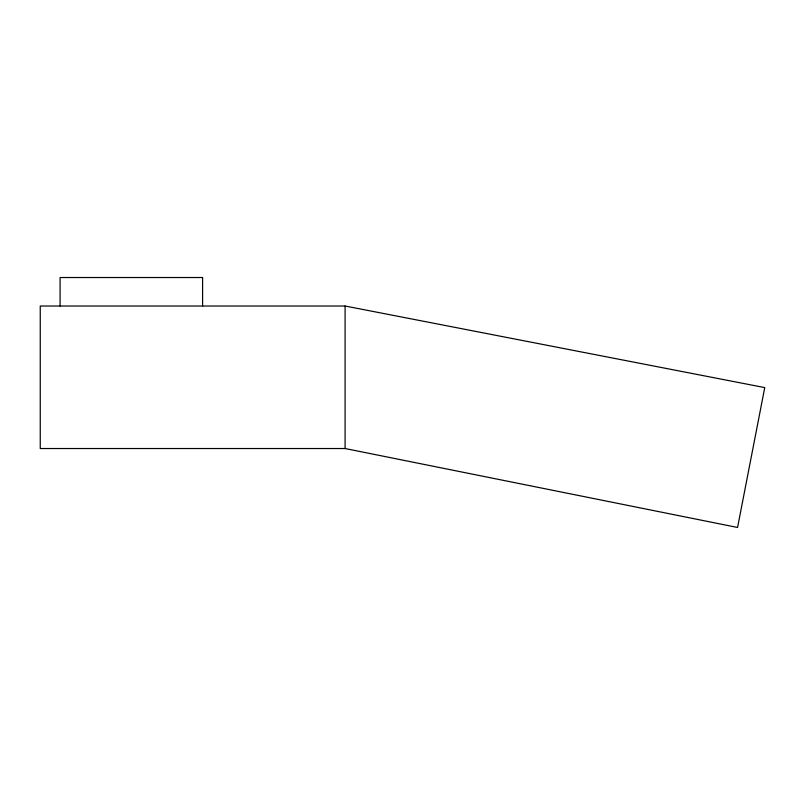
<?xml version="1.0" encoding="UTF-8"?>
<svg xmlns="http://www.w3.org/2000/svg" width="805" height="805" viewBox="0 0 805 805"><rect width="100%" height="100%" fill="white"/><g stroke="black" fill="none" stroke-linecap="round" stroke-linejoin="round"><path stroke-width="1.21" d="M345.093 306.021L40.25 306.021L40.25 448.526L345.093 448.526L737.561 527.476L764.75 387.597L345.093 306.021L345.093 448.526M202.598 306.021L202.598 277.524L60.093 277.524L60.093 306.021"/></g></svg>
